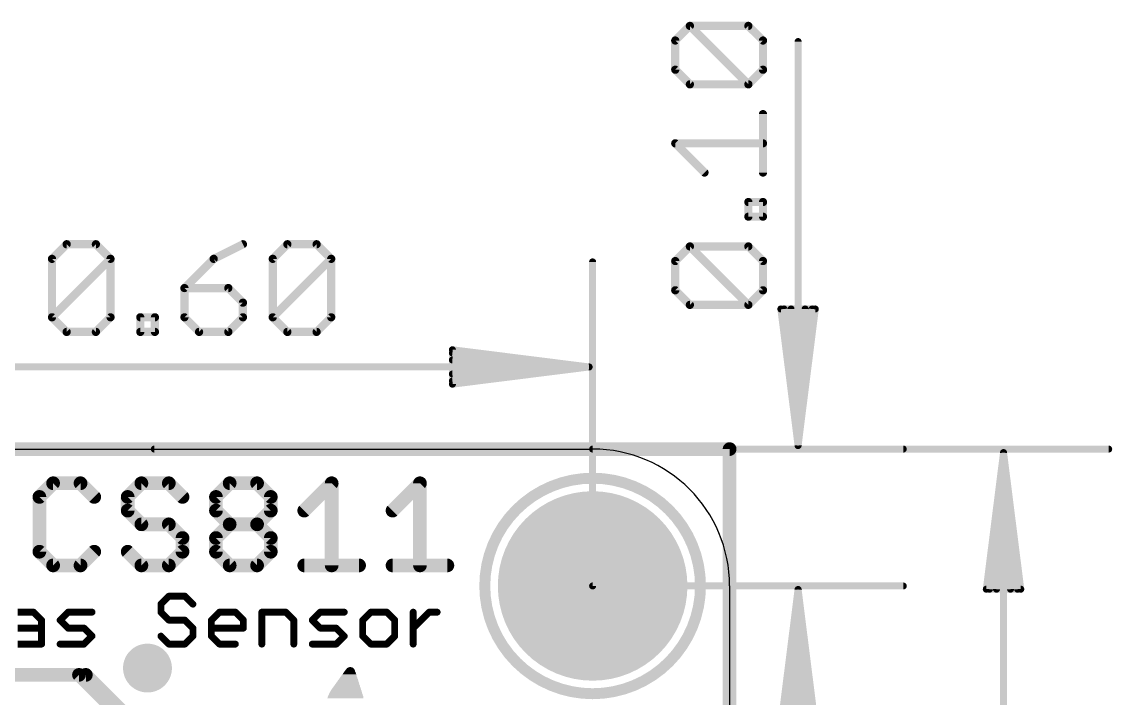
# Model space of a CAD drawing. Extents: x -4.8 to 27.4, y -5.3 to 26.6.
# Drawn here: x 7.19 to 27.42, y 13.16 to 25.71 of the extents above; entities that cross this region are included whole.
import ezdxf

# ---------------------------------------------------------------- set-up
doc = ezdxf.new("R2010")
doc.units = 0
for name, color, linetype in [('1', 12, 'CONTINUOUS'), ('16', 132, 'CONTINUOUS'), ('17', 110, 'CONTINUOUS'), ('18', 110, 'CONTINUOUS'), ('20', 53, 'CONTINUOUS'), ('21', 40, 'CONTINUOUS'), ('47', 253, 'CONTINUOUS')]:
    doc.layers.add(name, color=color, linetype=linetype)

# ---------------------------------------------------------------- blocks, each defined once
blk = doc.blocks.new('ROUNDP')
at = {"const_width": 0.5}
blk.add_lwpolyline([(0, -0.25, 1), (0, 0.25, 1), (0, -0.25)], format="xyb", dxfattribs=at)
blk = doc.blocks.new('RECT')
blk.add_solid([(-0.5, -0.5), (0.5, -0.5), (-0.5, 0.5), (0.5, 0.5)])
blk = doc.blocks.new('ROUNDV')
at = {"const_width": 0.5}
blk.add_lwpolyline([(0, -0.25, 1), (0, 0.25, 1), (0, -0.25)], format="xyb", dxfattribs=at)

msp = doc.modelspace()

# ---------------------------------------------------------------- linework, layer by layer
at = {"layer": '1', "const_width": 0.254}
for points in [[(0, 17.78), (20.32, 17.78)], [(20.32, 17.78), (20.32, 0)], [(7.043, 13.589), (8.255, 13.589)], [(8.255, 13.589), (9.06, 12.784)]]:
    msp.add_lwpolyline(points, dxfattribs=at)
at = {"layer": '1', "const_width": 0.127}
for points in [[(20.3835, 17.78, 1), (20.2565, 17.78)], [(20.32, 17.7165, 1), (20.32, 17.8435)], [(8.2999, 13.6339, 1), (8.2101, 13.5441)], [(8.255, 13.5255, 1), (8.255, 13.6525)]]:
    msp.add_lwpolyline(points, format="xyb", dxfattribs=at)
at = {"layer": '16', "const_width": 0.254}
for points in [[(0, 17.78), (20.32, 17.78)], [(20.32, 17.78), (20.32, 0)], [(8.382, 13.589), (6.477, 13.589)], [(9.144, 12.827), (8.382, 13.589)]]:
    msp.add_lwpolyline(points, dxfattribs=at)
at = {"layer": '16', "const_width": 0.127}
for points in [[(20.3835, 17.78, 1), (20.2565, 17.78)], [(20.32, 17.7165, 1), (20.32, 17.8435)], [(8.4269, 13.6339, 1), (8.3371, 13.5441)], [(8.382, 13.5255, 1), (8.382, 13.6525)]]:
    msp.add_lwpolyline(points, format="xyb", dxfattribs=at)
at = {"layer": '20'}
for p, q in [((2.54, 17.78), (17.78, 17.78)), ((20.32, 15.24), (20.32, 2.54))]:
    msp.add_line(p, q, dxfattribs=at)
msp.add_arc((17.78, 15.24), 2.54, 0, 90, dxfattribs=at)
at = {"layer": '21'}
for points, const_width in [([(7.7749, 17.1463), (7.5207, 16.8921)], 0.254), ([(8.2833, 17.1463), (7.7749, 17.1463)], 0.254), ([(8.5375, 16.8921), (8.2833, 17.1463)], 0.254), ([(9.4121, 17.1463), (9.1578, 16.8921)], 0.254), ([(9.9205, 17.1463), (9.4121, 17.1463)], 0.254), ([(10.1747, 16.8921), (9.9205, 17.1463)], 0.254), ([(10.795, 16.8921), (11.0492, 17.1463)], 0.254), ([(11.0492, 17.1463), (11.5576, 17.1463)], 0.254), ([(11.5576, 17.1463), (11.8119, 16.8921)], 0.254), ([(12.4322, 16.6379), (12.9406, 17.1463)], 0.254), ([(12.9406, 17.1463), (12.9406, 15.621)], 0.254), ([(14.0693, 16.6379), (14.5777, 17.1463)], 0.254), ([(14.5777, 17.1463), (14.5777, 15.621)], 0.254), ([(7.5207, 16.8921), (7.5207, 15.8752)], 0.254), ([(9.1578, 16.8921), (9.1578, 16.6379)], 0.254), ([(10.795, 16.6379), (10.795, 16.8921)], 0.254), ([(11.8119, 16.8921), (11.8119, 16.6379)], 0.254), ([(9.1578, 16.6379), (9.4121, 16.3836)], 0.254), ([(11.0492, 16.3836), (10.795, 16.6379)], 0.254), ([(11.8119, 16.6379), (11.5576, 16.3836)], 0.254), ([(9.4121, 16.3836), (9.9205, 16.3836)], 0.254), ([(9.9205, 16.3836), (10.1747, 16.1294)], 0.254), ([(10.795, 16.1294), (11.0492, 16.3836)], 0.254), ([(11.0492, 16.3836), (11.5576, 16.3836)], 0.254), ([(11.5576, 16.3836), (11.8119, 16.1294)], 0.254), ([(10.1747, 16.1294), (10.1747, 15.8752)], 0.254), ([(10.795, 15.8752), (10.795, 16.1294)], 0.254), ([(11.8119, 16.1294), (11.8119, 15.8752)], 0.254), ([(7.5207, 15.8752), (7.7749, 15.621)], 0.254), ([(8.2833, 15.621), (8.5375, 15.8752)], 0.254), ([(9.4121, 15.621), (9.1578, 15.8752)], 0.254), ([(10.1747, 15.8752), (9.9205, 15.621)], 0.254), ([(11.0492, 15.621), (10.795, 15.8752)], 0.254), ([(11.8119, 15.8752), (11.5576, 15.621)], 0.254), ([(7.7749, 15.621), (8.2833, 15.621)], 0.254), ([(9.9205, 15.621), (9.4121, 15.621)], 0.254), ([(11.5576, 15.621), (11.0492, 15.621)], 0.254), ([(12.4322, 15.621), (13.449, 15.621)], 0.254), ([(14.0693, 15.621), (15.0862, 15.621)], 0.254), ([(9.9229, 15.0503), (9.7746, 14.902)], 0.127), ([(9.7746, 14.902), (9.7746, 14.7537)], 0.127), ([(10.2195, 15.0503), (9.9229, 15.0503)], 0.127), ([(10.3677, 14.902), (10.2195, 15.0503)], 0.127), ([(7.1163, 14.7537), (7.4129, 14.7537)], 0.127), ([(7.4129, 14.7537), (7.5612, 14.6054)], 0.127), ([(7.9035, 14.6054), (8.0518, 14.7537)], 0.127), ([(8.0518, 14.7537), (8.4967, 14.7537)], 0.127), ([(9.7746, 14.7537), (9.9229, 14.6054)], 0.127), ([(10.7101, 14.6054), (10.8584, 14.7537)], 0.127), ([(10.8584, 14.7537), (11.155, 14.7537)], 0.127), ([(11.155, 14.7537), (11.3033, 14.6054)], 0.127), ([(11.6456, 14.1605), (11.6456, 14.7537)], 0.127), ([(11.6456, 14.7537), (12.0905, 14.7537)], 0.127), ([(12.0905, 14.7537), (12.2388, 14.6054)], 0.127), ([(12.5811, 14.6054), (12.7294, 14.7537)], 0.127), ([(12.7294, 14.7537), (13.1743, 14.7537)], 0.127), ([(13.6649, 14.7537), (13.5167, 14.6054)], 0.127), ([(13.9615, 14.7537), (13.6649, 14.7537)], 0.127), ([(14.1098, 14.6054), (13.9615, 14.7537)], 0.127), ([(14.4522, 14.1605), (14.4522, 14.7537)], 0.127), ([(14.4522, 14.4571), (14.7488, 14.7537)], 0.127), ([(14.7488, 14.7537), (14.897, 14.7537)], 0.127), ([(7.5612, 14.6054), (7.5612, 14.1605)], 0.127), ([(8.0518, 14.4571), (7.9035, 14.6054)], 0.127), ([(9.9229, 14.6054), (10.2195, 14.6054)], 0.127), ([(10.2195, 14.6054), (10.3677, 14.4571)], 0.127), ([(10.7101, 14.3088), (10.7101, 14.6054)], 0.127), ([(11.3033, 14.6054), (11.3033, 14.4571)], 0.127), ([(12.2388, 14.6054), (12.2388, 14.1605)], 0.127), ([(12.7294, 14.4571), (12.5811, 14.6054)], 0.127), ([(13.5167, 14.6054), (13.5167, 14.3088)], 0.127), ([(14.1098, 14.3088), (14.1098, 14.6054)], 0.127), ([(7.1163, 14.4571), (7.5612, 14.4571)], 0.127), ([(8.3484, 14.4571), (8.0518, 14.4571)], 0.127), ([(8.4967, 14.3088), (8.3484, 14.4571)], 0.127), ([(8.3484, 14.1605), (8.4967, 14.3088)], 0.127), ([(9.9229, 14.1605), (9.7746, 14.3088)], 0.127), ([(10.3677, 14.3088), (10.2195, 14.1605)], 0.127), ([(10.3677, 14.4571), (10.3677, 14.3088)], 0.127), ([(11.3033, 14.4571), (10.7101, 14.4571)], 0.127), ([(10.8584, 14.1605), (10.7101, 14.3088)], 0.127), ([(13.026, 14.4571), (12.7294, 14.4571)], 0.127), ([(13.1743, 14.3088), (13.026, 14.4571)], 0.127), ([(13.026, 14.1605), (13.1743, 14.3088)], 0.127), ([(13.5167, 14.3088), (13.6649, 14.1605)], 0.127), ([(13.9615, 14.1605), (14.1098, 14.3088)], 0.127), ([(7.5612, 14.1605), (7.1163, 14.1605)], 0.127), ([(7.9035, 14.1605), (8.3484, 14.1605)], 0.127), ([(10.2195, 14.1605), (9.9229, 14.1605)], 0.127), ([(11.155, 14.1605), (10.8584, 14.1605)], 0.127), ([(12.5811, 14.1605), (13.026, 14.1605)], 0.127), ([(13.6649, 14.1605), (13.9615, 14.1605)], 0.127)]:
    msp.add_lwpolyline(points, dxfattribs=dict(at, const_width=const_width))
for points, const_width in [([(7.7749, 17.2098, 1), (7.7749, 17.0828)], 0.127), ([(7.8198, 17.1014, 1), (7.73, 17.1912)], 0.127), ([(8.3282, 17.1912, 1), (8.2384, 17.1014)], 0.127), ([(8.2833, 17.0828, 1), (8.2833, 17.2098)], 0.127), ([(9.4121, 17.2098, 1), (9.4121, 17.0828)], 0.127), ([(9.457, 17.1014, 1), (9.3672, 17.1912)], 0.127), ([(9.9654, 17.1912, 1), (9.8756, 17.1014)], 0.127), ([(9.9205, 17.0828, 1), (9.9205, 17.2098)], 0.127), ([(11.0492, 17.2098, 1), (11.0492, 17.0828)], 0.127), ([(11.0941, 17.1014, 1), (11.0043, 17.1912)], 0.127), ([(11.6025, 17.1912, 1), (11.5127, 17.1014)], 0.127), ([(11.5576, 17.0828, 1), (11.5576, 17.2098)], 0.127), ([(13.0041, 17.1463, 1), (12.8771, 17.1463)], 0.127), ([(12.9855, 17.1014, 1), (12.8957, 17.1912)], 0.127), ([(14.6412, 17.1463, 1), (14.5142, 17.1463)], 0.127), ([(14.6226, 17.1014, 1), (14.5328, 17.1912)], 0.127), ([(17.78, 13.24, 1), (17.78, 17.24, 1), (17.78, 13.24)], 0.2032), ([(7.5842, 16.8921, 1), (7.4572, 16.8921)], 0.127), ([(7.4758, 16.937, 1), (7.5656, 16.8472)], 0.127), ([(8.4926, 16.8472, 1), (8.5825, 16.937)], 0.127), ([(9.2213, 16.8921, 1), (9.0943, 16.8921)], 0.127), ([(9.1129, 16.937, 1), (9.2027, 16.8472)], 0.127), ([(10.1298, 16.8472, 1), (10.2196, 16.937)], 0.127), ([(10.8585, 16.8921, 1), (10.7315, 16.8921)], 0.127), ([(10.7501, 16.937, 1), (10.8399, 16.8472)], 0.127), ([(11.8754, 16.8921, 1), (11.7484, 16.8921)], 0.127), ([(11.767, 16.8472, 1), (11.8568, 16.937)], 0.127), ([(9.2027, 16.6828, 1), (9.1129, 16.593)], 0.127), ([(9.0943, 16.6379, 1), (9.2213, 16.6379)], 0.127), ([(10.8399, 16.6828, 1), (10.7501, 16.593)], 0.127), ([(10.7315, 16.6379, 1), (10.8585, 16.6379)], 0.127), ([(11.7484, 16.6379, 1), (11.8754, 16.6379)], 0.127), ([(11.8568, 16.593, 1), (11.767, 16.6828)], 0.127), ([(12.3872, 16.6828, 1), (12.4771, 16.593)], 0.127), ([(14.0244, 16.6828, 1), (14.1142, 16.593)], 0.127), ([(9.4121, 16.4472, 1), (9.4121, 16.3201)], 0.127), ([(9.3672, 16.3387, 1), (9.457, 16.4286)], 0.127), ([(9.9654, 16.4286, 1), (9.8756, 16.3387)], 0.127), ([(9.9205, 16.3201, 1), (9.9205, 16.4472)], 0.127), ([(11.0492, 16.4472, 1), (11.0492, 16.3201)], 0.127), ([(11.0941, 16.3387, 1), (11.0043, 16.4286)], 0.127), ([(11.0043, 16.3387, 1), (11.0941, 16.4286)], 0.127), ([(11.6025, 16.4286, 1), (11.5127, 16.3387)], 0.127), ([(11.5127, 16.4286, 1), (11.6025, 16.3387)], 0.127), ([(11.5576, 16.3201, 1), (11.5576, 16.4472)], 0.127), ([(10.2382, 16.1294, 1), (10.1112, 16.1294)], 0.127), ([(10.1298, 16.0845, 1), (10.2196, 16.1743)], 0.127), ([(10.8585, 16.1294, 1), (10.7315, 16.1294)], 0.127), ([(10.7501, 16.1743, 1), (10.8399, 16.0845)], 0.127), ([(11.8754, 16.1294, 1), (11.7484, 16.1294)], 0.127), ([(11.767, 16.0845, 1), (11.8568, 16.1743)], 0.127), ([(7.5656, 15.9201, 1), (7.4758, 15.8303)], 0.127), ([(8.5825, 15.8303, 1), (8.4926, 15.9201)], 0.127), ([(9.2027, 15.9201, 1), (9.1129, 15.8303)], 0.127), ([(10.2196, 15.8303, 1), (10.1298, 15.9201)], 0.127), ([(10.8399, 15.9201, 1), (10.7501, 15.8303)], 0.127), ([(11.8568, 15.8303, 1), (11.767, 15.9201)], 0.127), ([(7.4572, 15.8752, 1), (7.5842, 15.8752)], 0.127), ([(10.1112, 15.8752, 1), (10.2382, 15.8752)], 0.127), ([(10.7315, 15.8752, 1), (10.8585, 15.8752)], 0.127), ([(11.7484, 15.8752, 1), (11.8754, 15.8752)], 0.127), ([(7.7749, 15.6845, 1), (7.7749, 15.5575)], 0.127), ([(7.73, 15.5761, 1), (7.8198, 15.6659)], 0.127), ([(8.2384, 15.6659, 1), (8.3282, 15.5761)], 0.127), ([(8.2833, 15.5575, 1), (8.2833, 15.6845)], 0.127), ([(9.4121, 15.6845, 1), (9.4121, 15.5575)], 0.127), ([(9.3672, 15.5761, 1), (9.457, 15.6659)], 0.127), ([(9.8756, 15.6659, 1), (9.9654, 15.5761)], 0.127), ([(9.9205, 15.5575, 1), (9.9205, 15.6845)], 0.127), ([(11.0492, 15.6845, 1), (11.0492, 15.5575)], 0.127), ([(11.0043, 15.5761, 1), (11.0941, 15.6659)], 0.127), ([(11.5127, 15.6659, 1), (11.6025, 15.5761)], 0.127), ([(11.5576, 15.5575, 1), (11.5576, 15.6845)], 0.127), ([(12.4322, 15.6845, 1), (12.4322, 15.5575)], 0.127), ([(12.8771, 15.621, 1), (13.0041, 15.621)], 0.127), ([(13.449, 15.5575, 1), (13.449, 15.6845)], 0.127), ([(14.0693, 15.6845, 1), (14.0693, 15.5575)], 0.127), ([(14.5142, 15.621, 1), (14.6412, 15.621)], 0.127), ([(15.0862, 15.5575, 1), (15.0862, 15.6845)], 0.127), ([(9.8063, 14.902, 1), (9.7428, 14.902)], 0.0635), ([(9.9229, 15.082, 1), (9.9229, 15.0185)], 0.0635), ([(9.9453, 15.0278, 1), (9.9004, 15.0727)], 0.0635), ([(10.2419, 15.0727, 1), (10.197, 15.0278)], 0.0635), ([(10.2195, 15.0185, 1), (10.2195, 15.082)], 0.0635), ([(7.4353, 14.7761, 1), (7.3904, 14.7312)], 0.0635), ([(7.4129, 14.7219, 1), (7.4129, 14.7854)], 0.0635), ([(8.0518, 14.7854, 1), (8.0518, 14.7219)], 0.0635), ([(8.0743, 14.7312, 1), (8.0294, 14.7761)], 0.0635), ([(8.4967, 14.7219, 1), (8.4967, 14.7854)], 0.0635), ([(9.7521, 14.9244, 1), (9.797, 14.8795)], 0.0635), ([(9.797, 14.7761, 1), (9.7521, 14.7312)], 0.0635), ([(9.7428, 14.7537, 1), (9.8063, 14.7537)], 0.0635), ([(10.3453, 14.8795, 1), (10.3902, 14.9244)], 0.0635), ([(10.8584, 14.7854, 1), (10.8584, 14.7219)], 0.0635), ([(10.8808, 14.7312, 1), (10.8359, 14.7761)], 0.0635), ([(11.1774, 14.7761, 1), (11.1325, 14.7312)], 0.0635), ([(11.155, 14.7219, 1), (11.155, 14.7854)], 0.0635), ([(11.6774, 14.7537, 1), (11.6139, 14.7537)], 0.0635), ([(11.6456, 14.7854, 1), (11.6456, 14.7219)], 0.0635), ([(12.1129, 14.7761, 1), (12.068, 14.7312)], 0.0635), ([(12.0905, 14.7219, 1), (12.0905, 14.7854)], 0.0635), ([(12.7294, 14.7854, 1), (12.7294, 14.7219)], 0.0635), ([(12.7519, 14.7312, 1), (12.707, 14.7761)], 0.0635), ([(13.1743, 14.7219, 1), (13.1743, 14.7854)], 0.0635), ([(13.6649, 14.7854, 1), (13.6649, 14.7219)], 0.0635), ([(13.6874, 14.7312, 1), (13.6425, 14.7761)], 0.0635), ([(13.984, 14.7761, 1), (13.9391, 14.7312)], 0.0635), ([(13.9615, 14.7219, 1), (13.9615, 14.7854)], 0.0635), ([(14.4839, 14.7537, 1), (14.4204, 14.7537)], 0.0635), ([(14.7488, 14.7854, 1), (14.7488, 14.7219)], 0.0635), ([(14.7712, 14.7312, 1), (14.7263, 14.7761)], 0.0635), ([(14.897, 14.7219, 1), (14.897, 14.7854)], 0.0635), ([(7.5929, 14.6054, 1), (7.5294, 14.6054)], 0.0635), ([(7.5387, 14.5829, 1), (7.5836, 14.6278)], 0.0635), ([(7.926, 14.6278, 1), (7.8811, 14.5829)], 0.0635), ([(7.8811, 14.6278, 1), (7.926, 14.5829)], 0.0635), ([(9.9229, 14.6371, 1), (9.9229, 14.5736)], 0.0635), ([(9.9004, 14.5829, 1), (9.9453, 14.6278)], 0.0635), ([(10.2419, 14.6278, 1), (10.197, 14.5829)], 0.0635), ([(10.2195, 14.5736, 1), (10.2195, 14.6371)], 0.0635), ([(10.7418, 14.6054, 1), (10.6783, 14.6054)], 0.0635), ([(10.6876, 14.6278, 1), (10.7325, 14.5829)], 0.0635), ([(11.335, 14.6054, 1), (11.2715, 14.6054)], 0.0635), ([(11.2808, 14.5829, 1), (11.3257, 14.6278)], 0.0635), ([(12.2705, 14.6054, 1), (12.207, 14.6054)], 0.0635), ([(12.2163, 14.5829, 1), (12.2612, 14.6278)], 0.0635), ([(12.6036, 14.6278, 1), (12.5587, 14.5829)], 0.0635), ([(12.5587, 14.6278, 1), (12.6036, 14.5829)], 0.0635), ([(13.5484, 14.6054, 1), (13.4849, 14.6054)], 0.0635), ([(13.4942, 14.6278, 1), (13.5391, 14.5829)], 0.0635), ([(14.1416, 14.6054, 1), (14.0781, 14.6054)], 0.0635), ([(14.0874, 14.5829, 1), (14.1323, 14.6278)], 0.0635), ([(7.5612, 14.4253, 1), (7.5612, 14.4888)], 0.0635), ([(8.0518, 14.4888, 1), (8.0518, 14.4253)], 0.0635), ([(8.0294, 14.4346, 1), (8.0743, 14.4795)], 0.0635), ([(8.3709, 14.4795, 1), (8.326, 14.4346)], 0.0635), ([(8.3484, 14.4253, 1), (8.3484, 14.4888)], 0.0635), ([(8.5192, 14.2863, 1), (8.4743, 14.3312)], 0.0635), ([(8.4743, 14.2863, 1), (8.5192, 14.3312)], 0.0635), ([(9.797, 14.3312, 1), (9.7521, 14.2863)], 0.0635), ([(10.3995, 14.4571, 1), (10.336, 14.4571)], 0.0635), ([(10.3453, 14.4346, 1), (10.3902, 14.4795)], 0.0635), ([(10.3902, 14.2863, 1), (10.3453, 14.3312)], 0.0635), ([(10.7101, 14.4888, 1), (10.7101, 14.4253)], 0.0635), ([(10.7325, 14.3312, 1), (10.6876, 14.2863)], 0.0635), ([(11.2715, 14.4571, 1), (11.335, 14.4571)], 0.0635), ([(11.3033, 14.4253, 1), (11.3033, 14.4888)], 0.0635), ([(12.7294, 14.4888, 1), (12.7294, 14.4253)], 0.0635), ([(12.707, 14.4346, 1), (12.7519, 14.4795)], 0.0635), ([(13.0485, 14.4795, 1), (13.0036, 14.4346)], 0.0635), ([(13.026, 14.4253, 1), (13.026, 14.4888)], 0.0635), ([(13.1519, 14.2863, 1), (13.1968, 14.3312)], 0.0635), ([(13.1968, 14.2863, 1), (13.1519, 14.3312)], 0.0635), ([(13.5391, 14.3312, 1), (13.4942, 14.2863)], 0.0635), ([(14.1323, 14.2863, 1), (14.0874, 14.3312)], 0.0635), ([(14.4297, 14.4795, 1), (14.4746, 14.4346)], 0.0635), ([(7.5294, 14.1605, 1), (7.5929, 14.1605)], 0.0635), ([(7.5612, 14.1288, 1), (7.5612, 14.1923)], 0.0635), ([(7.9035, 14.1923, 1), (7.9035, 14.1288)], 0.0635), ([(8.326, 14.183, 1), (8.3709, 14.138)], 0.0635), ([(8.3484, 14.1288, 1), (8.3484, 14.1923)], 0.0635), ([(9.9229, 14.1923, 1), (9.9229, 14.1288)], 0.0635), ([(9.9004, 14.138, 1), (9.9453, 14.183)], 0.0635), ([(10.197, 14.183, 1), (10.2419, 14.138)], 0.0635), ([(10.2195, 14.1288, 1), (10.2195, 14.1923)], 0.0635), ([(10.336, 14.3088, 1), (10.3995, 14.3088)], 0.0635), ([(10.6783, 14.3088, 1), (10.7418, 14.3088)], 0.0635), ([(10.8584, 14.1923, 1), (10.8584, 14.1288)], 0.0635), ([(10.8359, 14.138, 1), (10.8808, 14.183)], 0.0635), ([(11.155, 14.1288, 1), (11.155, 14.1923)], 0.0635), ([(11.6139, 14.1605, 1), (11.6774, 14.1605)], 0.0635), ([(12.207, 14.1605, 1), (12.2705, 14.1605)], 0.0635), ([(12.5811, 14.1923, 1), (12.5811, 14.1288)], 0.0635), ([(13.0036, 14.183, 1), (13.0485, 14.138)], 0.0635), ([(13.026, 14.1288, 1), (13.026, 14.1923)], 0.0635), ([(13.4849, 14.3088, 1), (13.5484, 14.3088)], 0.0635), ([(13.6649, 14.1923, 1), (13.6649, 14.1288)], 0.0635), ([(13.6425, 14.138, 1), (13.6874, 14.183)], 0.0635), ([(13.9391, 14.183, 1), (13.984, 14.138)], 0.0635), ([(13.9615, 14.1288, 1), (13.9615, 14.1923)], 0.0635), ([(14.0781, 14.3088, 1), (14.1416, 14.3088)], 0.0635), ([(14.4204, 14.1605, 1), (14.4839, 14.1605)], 0.0635)]:
    msp.add_lwpolyline(points, format="xyb", dxfattribs=dict(at, const_width=const_width))
at = {"layer": '47'}
for points, const_width in [([(19.3123, 25.3626), (19.5835, 25.6338)], 0.1524), ([(19.5835, 25.6338), (20.6681, 25.6338)], 0.1524), ([(20.6681, 24.5491), (19.5835, 25.6338)], 0.1524), ([(20.6681, 25.6338), (20.9393, 25.3626)], 0.1524), ([(19.3123, 24.8203), (19.3123, 25.3626)], 0.1524), ([(20.9393, 25.3626), (20.9393, 24.8203)], 0.1524), ([(21.59, 17.845), (21.59, 25.3428)], 0.13), ([(19.5835, 24.5491), (19.3123, 24.8203)], 0.1524), ([(20.9393, 24.8203), (20.6681, 24.5491)], 0.1524), ([(20.6681, 24.5491), (19.5835, 24.5491)], 0.1524), ([(20.9393, 22.9119), (20.9393, 23.9966)], 0.1524), ([(19.8546, 22.9119), (19.3123, 23.4543)], 0.1524), ([(19.3123, 23.4543), (20.9393, 23.4543)], 0.1524), ([(20.6681, 22.0934), (20.6681, 22.3645)], 0.1524), ([(20.6681, 22.3645), (20.9393, 22.3645)], 0.1524), ([(20.9393, 22.3645), (20.9393, 22.0934)], 0.1524), ([(20.9393, 22.0934), (20.6681, 22.0934)], 0.1524), ([(7.7548, 21.3105), (8.026, 21.5817)], 0.1524), ([(8.026, 21.5817), (8.5683, 21.5817)], 0.1524), ([(8.5683, 21.5817), (8.8395, 21.3105)], 0.1524), ([(11.2952, 21.5817), (10.7529, 21.3105)], 0.1524), ([(11.8477, 21.3105), (12.1189, 21.5817)], 0.1524), ([(12.1189, 21.5817), (12.6612, 21.5817)], 0.1524), ([(12.6612, 21.5817), (12.9324, 21.3105)], 0.1524), ([(19.3123, 21.2697), (19.5835, 21.5409)], 0.1524), ([(19.5835, 21.5409), (20.6681, 21.5409)], 0.1524), ([(20.6681, 20.4562), (19.5835, 21.5409)], 0.1524), ([(20.6681, 21.5409), (20.9393, 21.2697)], 0.1524), ([(7.7548, 20.2259), (7.7548, 21.3105)], 0.1524), ([(7.7548, 20.2259), (8.8395, 21.3105)], 0.1524), ([(8.8395, 21.3105), (8.8395, 20.2259)], 0.1524), ([(10.7529, 21.3105), (10.2105, 20.7682)], 0.1524), ([(11.8477, 20.2259), (11.8477, 21.3105)], 0.1524), ([(11.8477, 20.2259), (12.9324, 21.3105)], 0.1524), ([(12.9324, 21.3105), (12.9324, 20.2259)], 0.1524), ([(17.78, 15.24), (17.78, 21.254)], 0.13), ([(19.3123, 20.7274), (19.3123, 21.2697)], 0.1524), ([(20.9393, 21.2697), (20.9393, 20.7274)], 0.1524), ([(10.2105, 20.7682), (10.2105, 20.2259)], 0.1524), ([(11.024, 20.7682), (10.2105, 20.7682)], 0.1524), ([(11.2952, 20.497), (11.024, 20.7682)], 0.1524), ([(19.5835, 20.4562), (19.3123, 20.7274)], 0.1524), ([(20.9393, 20.7274), (20.6681, 20.4562)], 0.1524), ([(11.2952, 20.2259), (11.2952, 20.497)], 0.1524), ([(20.6681, 20.4562), (19.5835, 20.4562)], 0.1524), ([(21.59, 17.845), (21.2708, 20.38)], 0.13), ([(21.2708, 20.38), (21.9092, 20.38)], 0.13), ([(21.59, 17.845), (21.33, 20.38)], 0.13), ([(21.59, 17.845), (21.46, 20.38)], 0.13), ([(21.9092, 20.38), (21.59, 17.845)], 0.13), ([(21.72, 20.38), (21.59, 17.845)], 0.13), ([(21.85, 20.38), (21.59, 17.845)], 0.13), ([(8.026, 19.9547), (7.7548, 20.2259)], 0.1524), ([(8.8395, 20.2259), (8.5683, 19.9547)], 0.1524), ([(9.392, 19.9547), (9.392, 20.2259)], 0.1524), ([(9.392, 20.2259), (9.6631, 20.2259)], 0.1524), ([(9.6631, 20.2259), (9.6631, 19.9547)], 0.1524), ([(10.2105, 20.2259), (10.4817, 19.9547)], 0.1524), ([(11.024, 19.9547), (11.2952, 20.2259)], 0.1524), ([(12.1189, 19.9547), (11.8477, 20.2259)], 0.1524), ([(12.9324, 20.2259), (12.6612, 19.9547)], 0.1524), ([(8.5683, 19.9547), (8.026, 19.9547)], 0.1524), ([(9.6631, 19.9547), (9.392, 19.9547)], 0.1524), ([(10.4817, 19.9547), (11.024, 19.9547)], 0.1524), ([(12.6612, 19.9547), (12.1189, 19.9547)], 0.1524), ([(17.715, 19.304), (15.18, 19.6232)], 0.13), ([(15.18, 19.6232), (15.18, 18.9848)], 0.13), ([(17.715, 19.304), (15.18, 19.564)], 0.13), ([(17.715, 19.304), (15.18, 19.434)], 0.13), ([(2.605, 19.304), (17.715, 19.304)], 0.13), ([(15.18, 18.9848), (17.715, 19.304)], 0.13), ([(15.18, 19.174), (17.715, 19.304)], 0.13), ([(15.18, 19.044), (17.715, 19.304)], 0.13), ([(9.652, 17.78), (27.35, 17.78)], 0.13), ([(17.78, 17.78), (23.54, 17.78)], 0.13), ([(25.4, 17.715), (25.0808, 15.18)], 0.13), ([(25.4, 17.715), (25.14, 15.18)], 0.13), ([(25.4, 17.715), (25.27, 15.18)], 0.13), ([(25.4, 17.715), (25.4, 0.065)], 0.13), ([(25.7192, 15.18), (25.4, 17.715)], 0.13), ([(25.53, 15.18), (25.4, 17.715)], 0.13), ([(25.66, 15.18), (25.4, 17.715)], 0.13), ([(17.78, 15.24), (23.54, 15.24)], 0.13), ([(21.59, 15.175), (21.2708, 12.64)], 0.13), ([(21.59, 15.175), (21.33, 12.64)], 0.13), ([(21.59, 15.175), (21.46, 12.64)], 0.13), ([(21.59, 15.175), (21.59, 10.04)], 0.13), ([(21.9092, 12.64), (21.59, 15.175)], 0.13), ([(21.72, 12.64), (21.59, 15.175)], 0.13), ([(21.85, 12.64), (21.59, 15.175)], 0.13), ([(25.0808, 15.18), (25.7192, 15.18)], 0.13)]:
    msp.add_lwpolyline(points, dxfattribs=dict(at, const_width=const_width))
for points, const_width in [([(19.6104, 25.6607, 1), (19.5565, 25.6068)], 0.0762), ([(19.5835, 25.6719, 1), (19.5835, 25.5957)], 0.0762), ([(19.6104, 25.6068, 1), (19.5565, 25.6607)], 0.0762), ([(20.6951, 25.6607, 1), (20.6412, 25.6068)], 0.0762), ([(20.6681, 25.5957, 1), (20.6681, 25.6719)], 0.0762), ([(19.3504, 25.3626, 1), (19.2742, 25.3626)], 0.0762), ([(19.2854, 25.3895, 1), (19.3393, 25.3356)], 0.0762), ([(20.9774, 25.3626, 1), (20.9012, 25.3626)], 0.0762), ([(20.9124, 25.3356, 1), (20.9662, 25.3895)], 0.0762), ([(21.6225, 25.3428, 1), (21.5575, 25.3428)], 0.065), ([(19.3393, 24.8472, 1), (19.2854, 24.7933)], 0.0762), ([(20.9662, 24.7933, 1), (20.9124, 24.8472)], 0.0762), ([(19.2742, 24.8203, 1), (19.3504, 24.8203)], 0.0762), ([(20.9012, 24.8203, 1), (20.9774, 24.8203)], 0.0762), ([(19.5835, 24.5872, 1), (19.5835, 24.511)], 0.0762), ([(19.5565, 24.5221, 1), (19.6104, 24.576)], 0.0762), ([(20.6412, 24.576, 1), (20.6951, 24.5221)], 0.0762), ([(20.6412, 24.5221, 1), (20.6951, 24.576)], 0.0762), ([(20.6681, 24.511, 1), (20.6681, 24.5872)], 0.0762), ([(20.9774, 23.9966, 1), (20.9012, 23.9966)], 0.0762), ([(19.3393, 23.4812, 1), (19.2854, 23.4273)], 0.0762), ([(19.3123, 23.4924, 1), (19.3123, 23.4162)], 0.0762), ([(20.9393, 23.4162, 1), (20.9393, 23.4924)], 0.0762), ([(19.8277, 22.885, 1), (19.8816, 22.9389)], 0.0762), ([(20.9012, 22.9119, 1), (20.9774, 22.9119)], 0.0762), ([(20.7062, 22.3645, 1), (20.63, 22.3645)], 0.0762), ([(20.6681, 22.4026, 1), (20.6681, 22.3264)], 0.0762), ([(20.9774, 22.3645, 1), (20.9012, 22.3645)], 0.0762), ([(20.9393, 22.3264, 1), (20.9393, 22.4026)], 0.0762), ([(20.6681, 22.1315, 1), (20.6681, 22.0553)], 0.0762), ([(20.63, 22.0934, 1), (20.7062, 22.0934)], 0.0762), ([(20.9012, 22.0934, 1), (20.9774, 22.0934)], 0.0762), ([(20.9393, 22.0553, 1), (20.9393, 22.1315)], 0.0762), ([(8.026, 21.6198, 1), (8.026, 21.5436)], 0.0762), ([(8.0529, 21.5547, 1), (7.999, 21.6086)], 0.0762), ([(8.5952, 21.6086, 1), (8.5414, 21.5547)], 0.0762), ([(8.5683, 21.5436, 1), (8.5683, 21.6198)], 0.0762), ([(11.3122, 21.5476, 1), (11.2782, 21.6158)], 0.0762), ([(12.1189, 21.6198, 1), (12.1189, 21.5436)], 0.0762), ([(12.1458, 21.5547, 1), (12.0919, 21.6086)], 0.0762), ([(12.6881, 21.6086, 1), (12.6343, 21.5547)], 0.0762), ([(12.6612, 21.5436, 1), (12.6612, 21.6198)], 0.0762), ([(19.6104, 21.5678, 1), (19.5565, 21.5139)], 0.0762), ([(19.5835, 21.579, 1), (19.5835, 21.5028)], 0.0762), ([(19.6104, 21.5139, 1), (19.5565, 21.5678)], 0.0762), ([(20.6951, 21.5678, 1), (20.6412, 21.5139)], 0.0762), ([(20.6681, 21.5028, 1), (20.6681, 21.579)], 0.0762), ([(7.7929, 21.3105, 1), (7.7167, 21.3105)], 0.0762), ([(7.7279, 21.3375, 1), (7.7818, 21.2836)], 0.0762), ([(8.8776, 21.3105, 1), (8.8014, 21.3105)], 0.0762), ([(8.8664, 21.2836, 1), (8.8125, 21.3375)], 0.0762), ([(8.8125, 21.2836, 1), (8.8664, 21.3375)], 0.0762), ([(10.7358, 21.3446, 1), (10.7699, 21.2764)], 0.0762), ([(10.7798, 21.2836, 1), (10.7259, 21.3375)], 0.0762), ([(11.8858, 21.3105, 1), (11.8096, 21.3105)], 0.0762), ([(11.8208, 21.3375, 1), (11.8746, 21.2836)], 0.0762), ([(12.9705, 21.3105, 1), (12.8943, 21.3105)], 0.0762), ([(12.9593, 21.2836, 1), (12.9054, 21.3375)], 0.0762), ([(12.9054, 21.2836, 1), (12.9593, 21.3375)], 0.0762), ([(17.8125, 21.254, 1), (17.7475, 21.254)], 0.065), ([(19.3504, 21.2697, 1), (19.2742, 21.2697)], 0.0762), ([(19.2854, 21.2966, 1), (19.3393, 21.2428)], 0.0762), ([(20.9774, 21.2697, 1), (20.9012, 21.2697)], 0.0762), ([(20.9124, 21.2428, 1), (20.9662, 21.2966)], 0.0762), ([(10.2486, 20.7682, 1), (10.1724, 20.7682)], 0.0762), ([(10.2105, 20.8063, 1), (10.2105, 20.7301)], 0.0762), ([(10.1836, 20.7951, 1), (10.2375, 20.7413)], 0.0762), ([(11.051, 20.7951, 1), (10.9971, 20.7413)], 0.0762), ([(11.024, 20.7301, 1), (11.024, 20.8063)], 0.0762), ([(19.3393, 20.7543, 1), (19.2854, 20.7004)], 0.0762), ([(19.2742, 20.7274, 1), (19.3504, 20.7274)], 0.0762), ([(20.9012, 20.7274, 1), (20.9774, 20.7274)], 0.0762), ([(20.9662, 20.7004, 1), (20.9124, 20.7543)], 0.0762), ([(11.3333, 20.497, 1), (11.2571, 20.497)], 0.0762), ([(11.2683, 20.4701, 1), (11.3221, 20.524)], 0.0762), ([(19.5835, 20.4943, 1), (19.5835, 20.4181)], 0.0762), ([(19.5565, 20.4293, 1), (19.6104, 20.4831)], 0.0762), ([(20.6412, 20.4831, 1), (20.6951, 20.4293)], 0.0762), ([(20.6412, 20.4293, 1), (20.6951, 20.4831)], 0.0762), ([(20.6681, 20.4181, 1), (20.6681, 20.4943)], 0.0762), ([(21.303, 20.3841, 1), (21.2385, 20.3759)], 0.065), ([(21.2708, 20.4125, 1), (21.2708, 20.3475)], 0.065), ([(21.3623, 20.3833, 1), (21.2977, 20.3767)], 0.065), ([(21.4925, 20.3817, 1), (21.4275, 20.3783)], 0.065), ([(21.7525, 20.3783, 1), (21.6875, 20.3817)], 0.065), ([(21.8823, 20.3767, 1), (21.8177, 20.3833)], 0.065), ([(21.9415, 20.3759, 1), (21.877, 20.3841)], 0.065), ([(21.9092, 20.3475, 1), (21.9092, 20.4125)], 0.065), ([(7.7818, 20.2528, 1), (7.7279, 20.1989)], 0.0762), ([(7.7279, 20.2528, 1), (7.7818, 20.1989)], 0.0762), ([(7.7167, 20.2259, 1), (7.7929, 20.2259)], 0.0762), ([(8.8014, 20.2259, 1), (8.8776, 20.2259)], 0.0762), ([(8.8664, 20.1989, 1), (8.8125, 20.2528)], 0.0762), ([(9.4301, 20.2259, 1), (9.3539, 20.2259)], 0.0762), ([(9.392, 20.264, 1), (9.392, 20.1878)], 0.0762), ([(9.7012, 20.2259, 1), (9.625, 20.2259)], 0.0762), ([(9.6631, 20.1878, 1), (9.6631, 20.264)], 0.0762), ([(10.2375, 20.2528, 1), (10.1836, 20.1989)], 0.0762), ([(10.1724, 20.2259, 1), (10.2486, 20.2259)], 0.0762), ([(11.2571, 20.2259, 1), (11.3333, 20.2259)], 0.0762), ([(11.3221, 20.1989, 1), (11.2683, 20.2528)], 0.0762), ([(11.8746, 20.2528, 1), (11.8208, 20.1989)], 0.0762), ([(11.8208, 20.2528, 1), (11.8746, 20.1989)], 0.0762), ([(11.8096, 20.2259, 1), (11.8858, 20.2259)], 0.0762), ([(12.8943, 20.2259, 1), (12.9705, 20.2259)], 0.0762), ([(12.9593, 20.1989, 1), (12.9054, 20.2528)], 0.0762), ([(8.026, 19.9928, 1), (8.026, 19.9166)], 0.0762), ([(7.999, 19.9278, 1), (8.0529, 19.9816)], 0.0762), ([(8.5414, 19.9816, 1), (8.5952, 19.9278)], 0.0762), ([(8.5683, 19.9166, 1), (8.5683, 19.9928)], 0.0762), ([(9.392, 19.9928, 1), (9.392, 19.9166)], 0.0762), ([(9.6631, 19.9166, 1), (9.6631, 19.9928)], 0.0762), ([(10.4817, 19.9928, 1), (10.4817, 19.9166)], 0.0762), ([(10.4548, 19.9278, 1), (10.5086, 19.9816)], 0.0762), ([(10.9971, 19.9816, 1), (11.051, 19.9278)], 0.0762), ([(11.024, 19.9166, 1), (11.024, 19.9928)], 0.0762), ([(12.1189, 19.9928, 1), (12.1189, 19.9166)], 0.0762), ([(12.0919, 19.9278, 1), (12.1458, 19.9816)], 0.0762), ([(12.6343, 19.9816, 1), (12.6881, 19.9278)], 0.0762), ([(12.6612, 19.9166, 1), (12.6612, 19.9928)], 0.0762), ([(9.3539, 19.9547, 1), (9.4301, 19.9547)], 0.0762), ([(9.625, 19.9547, 1), (9.7012, 19.9547)], 0.0762), ([(15.1841, 19.6555, 1), (15.1759, 19.591)], 0.065), ([(15.2125, 19.6232, 1), (15.1475, 19.6232)], 0.065), ([(15.1833, 19.5963, 1), (15.1767, 19.5317)], 0.065), ([(15.1817, 19.4665, 1), (15.1783, 19.4015)], 0.065), ([(15.1783, 19.2065, 1), (15.1817, 19.1415)], 0.065), ([(17.7191, 19.2718, 1), (17.7109, 19.3362)], 0.065), ([(17.7109, 19.2718, 1), (17.7191, 19.3362)], 0.065), ([(17.7183, 19.2717, 1), (17.7117, 19.3363)], 0.065), ([(17.7117, 19.2717, 1), (17.7183, 19.3363)], 0.065), ([(17.7133, 19.2715, 1), (17.7167, 19.3365)], 0.065), ([(17.7167, 19.2715, 1), (17.7133, 19.3365)], 0.065), ([(17.715, 19.2715, 1), (17.715, 19.3365)], 0.065), ([(15.1767, 19.0763, 1), (15.1833, 19.0117)], 0.065), ([(15.1759, 19.017, 1), (15.1841, 18.9525)], 0.065), ([(15.1475, 18.9848, 1), (15.2125, 18.9848)], 0.065), ([(9.652, 17.8125, 1), (9.652, 17.7475)], 0.065), ([(17.78, 17.8125, 1), (17.78, 17.7475)], 0.065), ([(21.5578, 17.8491, 1), (21.6222, 17.8409)], 0.065), ([(21.5577, 17.8483, 1), (21.6223, 17.8417)], 0.065), ([(21.5575, 17.8433, 1), (21.6225, 17.8467)], 0.065), ([(21.5575, 17.8467, 1), (21.6225, 17.8433)], 0.065), ([(21.5575, 17.845, 1), (21.6225, 17.845)], 0.065), ([(21.5577, 17.8417, 1), (21.6223, 17.8483)], 0.065), ([(21.5578, 17.8409, 1), (21.6222, 17.8491)], 0.065), ([(23.54, 17.7475, 1), (23.54, 17.8125)], 0.065), ([(27.35, 17.7475, 1), (27.35, 17.8125)], 0.065), ([(25.4325, 17.715, 1), (25.3675, 17.715)], 0.065), ([(25.4322, 17.7191, 1), (25.3678, 17.7109)], 0.065), ([(25.4325, 17.7133, 1), (25.3675, 17.7167)], 0.065), ([(25.4325, 17.7167, 1), (25.3675, 17.7133)], 0.065), ([(25.4323, 17.7183, 1), (25.3677, 17.7117)], 0.065), ([(25.4323, 17.7117, 1), (25.3677, 17.7183)], 0.065), ([(25.4322, 17.7109, 1), (25.3678, 17.7191)], 0.065), ([(17.78, 15.2725, 1), (17.78, 15.2075)], 0.065), ([(17.7475, 15.24, 1), (17.8125, 15.24)], 0.065), ([(21.6225, 15.175, 1), (21.5575, 15.175)], 0.065), ([(21.6222, 15.1791, 1), (21.5578, 15.1709)], 0.065), ([(21.6225, 15.1733, 1), (21.5575, 15.1767)], 0.065), ([(21.6225, 15.1767, 1), (21.5575, 15.1733)], 0.065), ([(21.6223, 15.1783, 1), (21.5577, 15.1717)], 0.065), ([(21.6223, 15.1717, 1), (21.5577, 15.1783)], 0.065), ([(21.6222, 15.1709, 1), (21.5578, 15.1791)], 0.065), ([(23.54, 15.2075, 1), (23.54, 15.2725)], 0.065), ([(25.0485, 15.1841, 1), (25.113, 15.1759)], 0.065), ([(25.0808, 15.2125, 1), (25.0808, 15.1475)], 0.065), ([(25.1077, 15.1833, 1), (25.1723, 15.1767)], 0.065), ([(25.2375, 15.1817, 1), (25.3025, 15.1783)], 0.065), ([(25.4975, 15.1783, 1), (25.5625, 15.1817)], 0.065), ([(25.6277, 15.1767, 1), (25.6923, 15.1833)], 0.065), ([(25.687, 15.1759, 1), (25.7515, 15.1841)], 0.065), ([(25.7192, 15.1475, 1), (25.7192, 15.2125)], 0.065)]:
    msp.add_lwpolyline(points, format="xyb", dxfattribs=dict(at, const_width=const_width))

# ---------------------------------------------------------------- block references
at = {"layer": '17', "xscale": 3.516, "yscale": 3.516}
msp.add_blockref('ROUNDP', (17.78, 15.24), dxfattribs=at)
msp.add_blockref('ROUNDP', (17.78, 15.24), dxfattribs=at)
at = {"layer": '18', "xscale": 0.9064, "yscale": 0.9064}
msp.add_blockref('ROUNDV', (9.525, 13.716), dxfattribs=at)
msp.add_blockref('ROUNDV', (9.525, 13.716), dxfattribs=at)
at = {"layer": '21'}
for p, xscale, yscale in [((13.2563, 13.5471), 0.3086, 0.0038), ((13.2582, 13.5509), 0.3048, 0.0038), ((13.2582, 13.5585), 0.2972, 0.0038), ((13.2601, 13.5547), 0.301, 0.0038), ((13.2601, 13.5623), 0.2934, 0.0038), ((13.262, 13.5661), 0.2896, 0.0038), ((13.2601, 13.57), 0.2857, 0.0039), ((13.262, 13.5738), 0.2819, 0.0038), ((13.2639, 13.5776), 0.2781, 0.0038), ((13.2639, 13.5852), 0.2705, 0.0038), ((13.2639, 13.5814), 0.2705, 0.0038), ((13.2658, 13.589), 0.2667, 0.0038), ((13.2658, 13.5966), 0.2591, 0.0038), ((13.2677, 13.5928), 0.2629, 0.0038), ((13.2677, 13.6004), 0.2552, 0.0038), ((13.2696, 13.6042), 0.2514, 0.0038), ((13.2696, 13.6119), 0.2438, 0.0038), ((13.2696, 13.6081), 0.2438, 0.0039), ((13.2715, 13.6157), 0.24, 0.0038), ((13.2715, 13.6195), 0.2324, 0.0038), ((13.2734, 13.6271), 0.2286, 0.0038), ((13.2734, 13.6233), 0.2286, 0.0038), ((13.2734, 13.6309), 0.221, 0.0038), ((13.2753, 13.6385), 0.2172, 0.0038), ((13.2753, 13.6347), 0.2172, 0.0038), ((13.2753, 13.6423), 0.2096, 0.0038), ((13.2772, 13.6462), 0.2058, 0.0039), ((13.2773, 13.6538), 0.1981, 0.0038), ((13.2792, 13.65), 0.2019, 0.0038), ((13.2792, 13.6576), 0.1943, 0.0038), ((13.2792, 13.6652), 0.1867, 0.0038), ((13.2811, 13.6614), 0.1905, 0.0038), ((13.2811, 13.669), 0.1829, 0.0038), ((13.2811, 13.6728), 0.1753, 0.0038), ((13.283, 13.6804), 0.1715, 0.0038), ((13.283, 13.6766), 0.1715, 0.0038), ((13.2829, 13.6843), 0.1638, 0.0039), ((13.2848, 13.6881), 0.16, 0.0038), ((13.2848, 13.6919), 0.1524, 0.0038), ((13.2848, 13.6995), 0.1448, 0.0038), ((13.2848, 13.6957), 0.1448, 0.0038), ((13.2849, 13.7033), 0.1371, 0.0038), ((13.2849, 13.7071), 0.1295, 0.0038), ((13.2849, 13.7109), 0.1219, 0.0038), ((13.2849, 13.7147), 0.1143, 0.0038), ((13.2868, 13.7185), 0.1029, 0.0038), ((13.2849, 13.7224), 0.0915, 0.0039), ((13.2848, 13.7262), 0.0762, 0.0038), ((13.2849, 13.73), 0.0609, 0.0038), ((13.2811, 13.7338), 0.0305, 0.0038), ((13.2163, 13.3452), 0.5181, 0.0038), ((13.2182, 13.349), 0.5143, 0.0038), ((13.2182, 13.3566), 0.5067, 0.0038), ((13.2201, 13.3528), 0.5105, 0.0038), ((13.2201, 13.3604), 0.5029, 0.0038), ((13.2201, 13.368), 0.4953, 0.0038), ((13.222, 13.3642), 0.4991, 0.0038), ((13.222, 13.3718), 0.4915, 0.0038), ((13.2239, 13.3756), 0.4877, 0.0038), ((13.2239, 13.3833), 0.4801, 0.0038), ((13.2239, 13.3795), 0.4801, 0.0039), ((13.2258, 13.3871), 0.4762, 0.0038), ((13.2258, 13.3947), 0.4686, 0.0038), ((13.2277, 13.3909), 0.4724, 0.0038), ((13.2277, 13.3985), 0.4648, 0.0038), ((13.2296, 13.4023), 0.461, 0.0038), ((13.2296, 13.4099), 0.4534, 0.0038), ((13.2296, 13.4061), 0.4534, 0.0038), ((13.2315, 13.4137), 0.4496, 0.0038), ((13.2315, 13.4214), 0.442, 0.0038), ((13.2315, 13.4176), 0.442, 0.0039), ((13.2334, 13.4252), 0.4382, 0.0038), ((13.2334, 13.429), 0.4306, 0.0038), ((13.2353, 13.4366), 0.4268, 0.0038), ((13.2353, 13.4328), 0.4268, 0.0038), ((13.2354, 13.4404), 0.4191, 0.0038), ((13.2373, 13.448), 0.4153, 0.0038), ((13.2373, 13.4442), 0.4153, 0.0038), ((13.2372, 13.4518), 0.4076, 0.0038), ((13.2391, 13.4557), 0.4038, 0.0039), ((13.2391, 13.4633), 0.3962, 0.0038), ((13.241, 13.4595), 0.4, 0.0038), ((13.241, 13.4671), 0.3924, 0.0038), ((13.2429, 13.4709), 0.3886, 0.0038), ((13.2429, 13.4785), 0.381, 0.0038), ((13.2429, 13.4747), 0.381, 0.0038), ((13.2448, 13.4823), 0.3772, 0.0038), ((13.2448, 13.4899), 0.3696, 0.0038), ((13.2467, 13.4861), 0.3734, 0.0038), ((13.2468, 13.4938), 0.3657, 0.0039), ((13.2487, 13.4976), 0.3619, 0.0038), ((13.2487, 13.5052), 0.3543, 0.0038), ((13.2487, 13.5014), 0.3543, 0.0038), ((13.2506, 13.509), 0.3505, 0.0038), ((13.2506, 13.5166), 0.3429, 0.0038), ((13.2506, 13.5128), 0.3429, 0.0038), ((13.2525, 13.5204), 0.3391, 0.0038), ((13.2525, 13.5242), 0.3315, 0.0038), ((13.2544, 13.5319), 0.3277, 0.0039), ((13.2544, 13.528), 0.3277, 0.0038), ((13.2544, 13.5357), 0.3201, 0.0038), ((13.2563, 13.5433), 0.3163, 0.0038), ((13.2563, 13.5395), 0.3163, 0.0038), ((13.1953, 13.1585), 0.6668, 0.0038), ((13.1972, 13.1699), 0.663, 0.0038), ((13.1972, 13.1661), 0.663, 0.0038), ((13.1972, 13.1623), 0.663, 0.0038), ((13.1972, 13.1813), 0.6554, 0.0038), ((13.1972, 13.1775), 0.6554, 0.0038), ((13.1991, 13.1737), 0.6592, 0.0038), ((13.1992, 13.1928), 0.6515, 0.0038), ((13.1992, 13.189), 0.6515, 0.0039), ((13.1992, 13.1851), 0.6515, 0.0038), ((13.1992, 13.2042), 0.6439, 0.0038), ((13.1992, 13.2004), 0.6439, 0.0038), ((13.1992, 13.1966), 0.6439, 0.0038), ((13.1991, 13.2118), 0.6362, 0.0038), ((13.2011, 13.208), 0.6401, 0.0038), ((13.201, 13.2232), 0.6324, 0.0038), ((13.201, 13.2194), 0.6324, 0.0038), ((13.201, 13.2156), 0.6324, 0.0038), ((13.201, 13.2309), 0.6248, 0.0038), ((13.201, 13.2271), 0.6248, 0.0039), ((13.201, 13.2385), 0.6172, 0.0038), ((13.2029, 13.2347), 0.621, 0.0038), ((13.2029, 13.2461), 0.6134, 0.0038), ((13.2029, 13.2423), 0.6134, 0.0038), ((13.2029, 13.2537), 0.6058, 0.0038), ((13.2029, 13.2499), 0.6058, 0.0038), ((13.2029, 13.2613), 0.5982, 0.0038), ((13.2048, 13.2575), 0.602, 0.0038), ((13.2048, 13.269), 0.5944, 0.0038), ((13.2048, 13.2652), 0.5944, 0.0039), ((13.2049, 13.2766), 0.5867, 0.0038), ((13.2049, 13.2728), 0.5867, 0.0038), ((13.2068, 13.2842), 0.5829, 0.0038), ((13.2068, 13.2804), 0.5829, 0.0038), ((13.2068, 13.288), 0.5753, 0.0038), ((13.2087, 13.2956), 0.5715, 0.0038), ((13.2087, 13.2918), 0.5715, 0.0038), ((13.2087, 13.3033), 0.5639, 0.0039), ((13.2087, 13.2994), 0.5639, 0.0038), ((13.2106, 13.3071), 0.5601, 0.0038), ((13.2106, 13.3147), 0.5525, 0.0038), ((13.2106, 13.3109), 0.5525, 0.0038), ((13.2125, 13.3185), 0.5487, 0.0038), ((13.2125, 13.3261), 0.5411, 0.0038), ((13.2125, 13.3223), 0.5411, 0.0038), ((13.2144, 13.3299), 0.5373, 0.0038), ((13.2144, 13.3337), 0.5295, 0.0038), ((13.2163, 13.3414), 0.5257, 0.0039), ((13.2163, 13.3375), 0.5257, 0.0038)]:
    msp.add_blockref('RECT', p, dxfattribs=dict(at, xscale=xscale, yscale=yscale))

doc.saveas('drawing.dxf')
